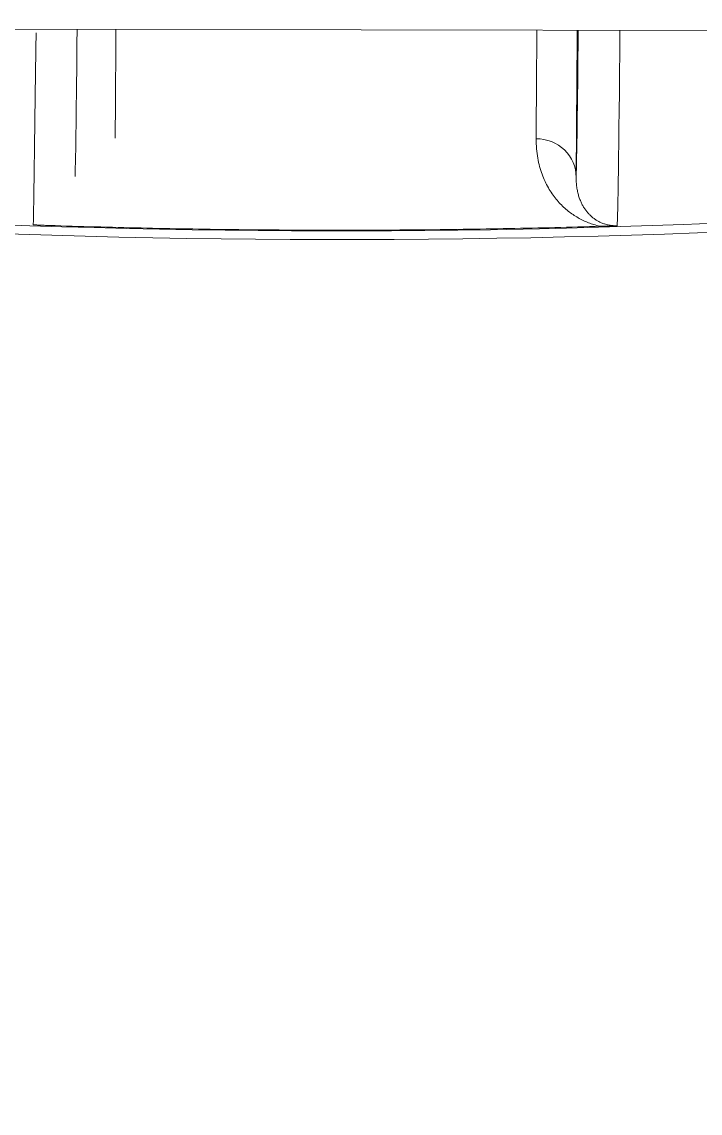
# Model space of a CAD drawing. Extents: x 16539 to 19738, y -91 to 2224.
# Drawn here: x 17460.5 to 17463.88, y 532.25 to 537.69 of the extents above; entities that cross this region are included whole.
import ezdxf

# ---------------------------------------------------------------- set-up
doc = ezdxf.new("R2010")
doc.units = 0
doc.header["$LTSCALE"] = 10
doc.header["$MEASUREMENT"] = 0
doc.layers.add('1', color=7, linetype='CONTINUOUS')

msp = doc.modelspace()

# ---------------------------------------------------------------- linework, layer by layer
at = {"layer": '1', "color": 7, "linetype": 'Continuous', "lineweight": 18}
msp.add_line((17489.1851, 537.6075), (17436.5459, 537.6896), dxfattribs=at)
for centre, major_axis, ratio, start_param, end_param in [((17462.0248, 538.036), (-8.25, 0.0106), 0.173648, 0.27133, 1.569323), ((17462.0248, 538.036), (-8, 0.0102), 0.173648, 0.280043, 1.569323), ((17460.8319, 582.713), (-0.0704, -45.8413), 0.001451, 0.045337, 0.184751), ((17460.9115, 488.6188), (-0.0778, -50.6331), 0.001451, 3.393693, 3.433501), ((17462.0248, 538.036), (-8.25, 0.0106), 0.173648, 1.569323, 2.867046), ((17462.0248, 538.036), (8, -0.0102), 0.173648, 4.710916, 5.999901), ((17463.0115, 488.6156), (0.0778, 50.6331), 0.001451, 0.252104, 0.291909), ((17463.2115, 488.6153), (0.0775, 50.4331), 0.001451, 0.236217, 0.291909), ((17463.3319, 582.7092), (0.0704, 45.8413), 0.001451, 3.18693, 3.326336), ((17463.5383, 582.7089), (-0.0707, -46.0412), 0.001451, 0.014727, 0.206689), ((17436.2908, 507.69), (-0.0507, -32.5), 0.999999, 0.711487, 2.732071), ((17463.0646, 536.9153), (0.2, -0.0013), 0.957695, 0.005039, 1.575838)]:
    msp.add_ellipse(centre, major_axis=major_axis, ratio=ratio, start_param=start_param, end_param=end_param, dxfattribs=at)
at = {"layer": '1', "color": 7, "linetype": 'Continuous', "lineweight": 13}
for centre, major_axis, ratio, start_param, end_param in [((17436.2916, 507.69), (-0.0501, -32.0992), 0.999999, 0.711487, 2.737519), ((17462.0819, 582.7111), (0.0708, 46.0642), 0.001451, 3.14157, 3.154071)]:
    msp.add_ellipse(centre, major_axis=major_axis, ratio=ratio, start_param=start_param, end_param=end_param, dxfattribs=at)
at = {"layer": '1', "color": 7, "linetype": 'Continuous', "lineweight": 18}
for points, knots in [([(17460.5703, 537.634), (17460.5702, 537.6288), (17460.57, 537.6167), (17460.5697, 537.5977), (17460.5694, 537.5769), (17460.5691, 537.5559), (17460.5687, 537.5348), (17460.5684, 537.5135), (17460.5681, 537.4921), (17460.5678, 537.4707), (17460.5674, 537.4491), (17460.5671, 537.4274), (17460.5668, 537.4057), (17460.5665, 537.384), (17460.5662, 537.3622), (17460.5659, 537.3405), (17460.5656, 537.3187), (17460.5653, 537.2969), (17460.565, 537.2752), (17460.5647, 537.2536), (17460.5644, 537.232), (17460.5641, 537.2105), (17460.5638, 537.1892), (17460.5636, 537.168), (17460.5633, 537.1469), (17460.563, 537.126), (17460.5627, 537.1053), (17460.5625, 537.0848), (17460.5622, 537.0645), (17460.5619, 537.0445), (17460.5617, 537.0247), (17460.5614, 537.0053), (17460.5612, 536.9861), (17460.5609, 536.9673), (17460.5607, 536.9489), (17460.5604, 536.9308), (17460.5602, 536.9131), (17460.5599, 536.8959), (17460.5597, 536.8791), (17460.5595, 536.8627), (17460.5592, 536.8469), (17460.559, 536.8316), (17460.5588, 536.8168), (17460.5586, 536.8026), (17460.5583, 536.7889), (17460.5581, 536.7759), (17460.5579, 536.7635), (17460.5577, 536.7518), (17460.5575, 536.7408), (17460.5573, 536.7305), (17460.5571, 536.7209), (17460.5569, 536.7121), (17460.5568, 536.7041), (17460.5566, 536.6969), (17460.5564, 536.6906), (17460.5562, 536.6851), (17460.5561, 536.6805), (17460.556, 536.6783), (17460.5559, 536.6771)], [0, 0, 0, 0, 0.008736, 0.0205, 0.032495, 0.044723, 0.057182, 0.069874, 0.082797, 0.095952, 0.109338, 0.122957, 0.136807, 0.150889, 0.165203, 0.179749, 0.194526, 0.209536, 0.224777, 0.24025, 0.255955, 0.271891, 0.28806, 0.30446, 0.321092, 0.337956, 0.355052, 0.372379, 0.389938, 0.40773, 0.425753, 0.444007, 0.462494, 0.481212, 0.500163, 0.519345, 0.538759, 0.558404, 0.578282, 0.598391, 0.618732, 0.639305, 0.66011, 0.681147, 0.702415, 0.723915, 0.745647, 0.767611, 0.789807, 0.812234, 0.834894, 0.857785, 0.880908, 0.904263, 0.927849, 0.951668, 0.975718, 1, 1, 1, 1]), ([(17463.4649, 536.6726), (17463.4642, 536.6726), (17463.4571, 536.6725), (17463.4426, 536.6733), (17463.4233, 536.6764), (17463.4055, 536.6814), (17463.3891, 536.6876), (17463.3741, 536.6951), (17463.3603, 536.7035), (17463.3474, 536.713), (17463.3352, 536.7236), (17463.3238, 536.7354), (17463.3133, 536.7483), (17463.3036, 536.7623), (17463.2948, 536.7775), (17463.2868, 536.7941), (17463.2798, 536.8123), (17463.2738, 536.8324), (17463.2691, 536.8542), (17463.2659, 536.8779), (17463.2647, 536.8984), (17463.2646, 536.9109), (17463.2646, 536.915)], [0, 0, 0, 0, 0.002375, 0.023735, 0.047901, 0.075192, 0.105421, 0.138267, 0.17402, 0.21313, 0.256041, 0.303135, 0.354265, 0.409059, 0.467992, 0.532086, 0.602349, 0.679719, 0.764256, 0.855278, 0.953356, 1, 1, 1, 1]), ([(17460.5559, 536.6771), (17460.556, 536.6771), (17460.5562, 536.6771), (17460.5568, 536.6771), (17460.5576, 536.677), (17460.5586, 536.677), (17460.5593, 536.677), (17460.5597, 536.677)], [0, 0, 0, 0, 0.174155, 0.338514, 0.518865, 0.735354, 1, 1, 1, 1]), ([(17460.5605, 536.677), (17460.561, 536.677), (17460.5621, 536.6769), (17460.564, 536.6769), (17460.5665, 536.6768), (17460.5698, 536.6766), (17460.574, 536.6764), (17460.5787, 536.6761), (17460.5864, 536.6757), (17460.595, 536.6754), (17460.6062, 536.675), (17460.619, 536.6745), (17460.6298, 536.6742), (17460.6362, 536.674)], [0, 0, 0, 0, 0.025521, 0.060736, 0.105878, 0.16124, 0.227206, 0.304278, 0.370276, 0.54369, 0.627823, 0.778098, 1, 1, 1, 1]), ([(17463.3881, 536.6697), (17463.3904, 536.6698), (17463.3949, 536.6699), (17463.4011, 536.6701), (17463.4066, 536.6703), (17463.4114, 536.6704), (17463.4154, 536.6706), (17463.4187, 536.6707), (17463.4213, 536.6708), (17463.4233, 536.6708), (17463.4267, 536.6709), (17463.4315, 536.6711), (17463.4377, 536.6713), (17463.4438, 536.6716), (17463.4496, 536.6719), (17463.4538, 536.6721), (17463.4568, 536.6723), (17463.4592, 536.6724), (17463.4616, 536.6725), (17463.4632, 536.6725), (17463.4639, 536.6725)], [0, 0, 0, 0, 0.081292, 0.153757, 0.217628, 0.273158, 0.320591, 0.360153, 0.392037, 0.416403, 0.433375, 0.513406, 0.592222, 0.669728, 0.7554, 0.837007, 0.878156, 0.918904, 0.959447, 1, 1, 1, 1])]:
    msp.add_open_spline(points, degree=3, knots=knots, dxfattribs=at)
for points in [[(17463.0648, 537.1068), (17463.0647, 537.0894), (17463.0661, 537.0559), (17463.0723, 537.0098), (17463.0818, 536.9675), (17463.0942, 536.9288), (17463.1089, 536.8935), (17463.1257, 536.8612), (17463.1442, 536.8319), (17463.1641, 536.8053), (17463.1853, 536.7813), (17463.2076, 536.7598), (17463.2309, 536.7406), (17463.255, 536.7236), (17463.28, 536.7087), (17463.306, 536.6957), (17463.3327, 536.6849), (17463.3601, 536.6761), (17463.3787, 536.6716), (17463.3881, 536.6697)], [(17462.012, 536.6505), (17461.8588, 536.6507), (17461.5527, 536.6527), (17461.0938, 536.6606), (17460.7886, 536.669), (17460.6362, 536.674)], [(17462.012, 536.6505), (17462.165, 536.6502), (17462.4708, 536.6513), (17462.9298, 536.6578), (17463.2353, 536.6652), (17463.3881, 536.6697)]]:
    msp.add_open_spline(points, degree=3, dxfattribs=at)
at = {"layer": '1', "color": 7, "linetype": 'Continuous', "lineweight": 13}
msp.add_open_spline([(17463.4647, 536.6725), (17463.4652, 536.6726), (17463.4661, 536.6726), (17463.4673, 536.6726), (17463.4682, 536.6726), (17463.4684, 536.6726), (17463.4685, 536.6726)], degree=3, knots=[0, 0, 0, 0, 0.326411, 0.578519, 0.786467, 1, 1, 1, 1], dxfattribs=at)

doc.saveas('drawing.dxf')
